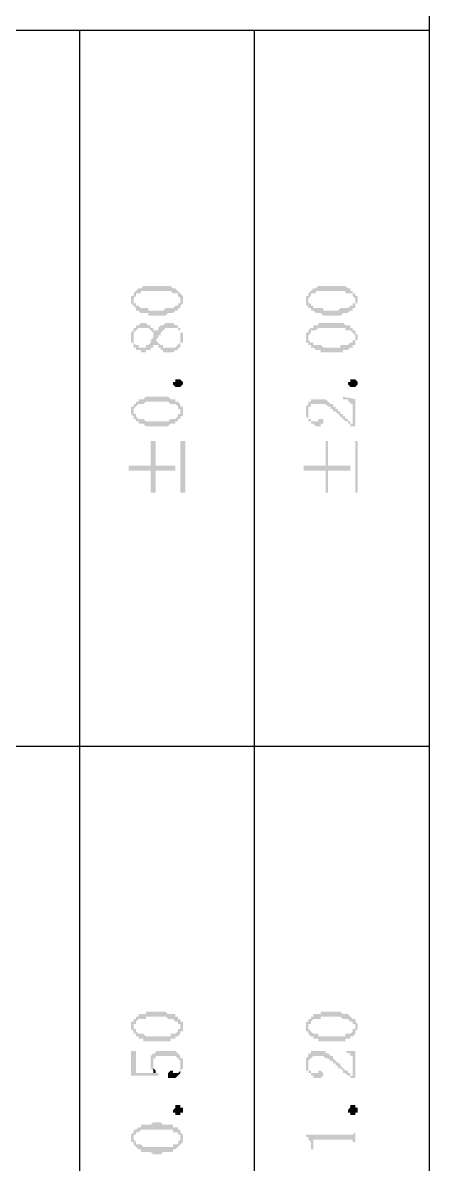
# Model space of a CAD drawing. Header units: millimetres. Extents: x 1167 to 2269, y 1197 to 1555.
# Drawn here: x 1421.36 to 1428.8, y 1356.03 to 1376.97 of the extents above; entities that cross this region are included whole.
import ezdxf

# ---------------------------------------------------------------- set-up
doc = ezdxf.new("R2010")
doc.units = ezdxf.units.MM

msp = doc.modelspace()

# ---------------------------------------------------------------- hatches: boundary and pattern name
at = {"transparency": 33554559}
for points in [[(1423.33951, 1371.8707), (1423.33951, 1371.82557), (1423.38464, 1371.78044), (1423.38464, 1371.8707), (1423.38464, 1371.91583), (1423.38464, 1371.91583), (1423.42977, 1371.96096), (1423.42977, 1372.0061), (1423.52004, 1372.0061), (1423.52004, 1372.05123), (1424.06163, 1372.05123), (1424.10676, 1372.0061), (1424.19702, 1372.0061), (1424.19702, 1371.96096), (1424.19702, 1371.96096), (1424.24215, 1371.91583), (1424.24215, 1371.8707), (1424.24215, 1372.0061), (1424.24215, 1372.0061), (1424.19702, 1372.05123), (1424.19702, 1372.05123), (1424.15189, 1372.09636), (1424.10676, 1372.09636), (1424.06163, 1372.14149), (1423.56517, 1372.14149), (1423.52004, 1372.09636), (1423.47491, 1372.09636), (1423.42977, 1372.05123), (1423.42977, 1372.05123), (1423.38464, 1372.0061), (1423.38464, 1371.96096), (1423.33951, 1371.96096), (1423.33951, 1371.91583), (1423.33951, 1371.91583)], [(1426.54389, 1371.8707), (1426.54389, 1371.78044), (1426.58903, 1371.78044), (1426.58903, 1371.8707), (1426.58903, 1371.91583), (1426.58903, 1371.91583), (1426.63416, 1371.96096), (1426.63416, 1372.0061), (1426.72442, 1372.0061), (1426.72442, 1372.05123), (1427.26601, 1372.05123), (1427.26601, 1372.0061), (1427.40141, 1372.0061), (1427.40141, 1371.96096), (1427.40141, 1371.96096), (1427.44654, 1371.91583), (1427.44654, 1371.8707), (1427.44654, 1372.0061), (1427.40141, 1372.0061), (1427.40141, 1372.05123), (1427.35627, 1372.05123), (1427.35627, 1372.09636), (1427.31114, 1372.09636), (1427.26601, 1372.14149), (1426.76956, 1372.14149), (1426.72442, 1372.09636), (1426.67929, 1372.09636), (1426.63416, 1372.05123), (1426.63416, 1372.05123), (1426.58903, 1372.0061), (1426.58903, 1371.96096), (1426.54389, 1371.96096), (1426.54389, 1371.91583), (1426.54389, 1371.91583)], [(1423.38464, 1371.78044), (1423.42977, 1371.7353), (1423.42977, 1371.69017), (1423.47491, 1371.69017), (1423.52004, 1371.64504), (1423.65544, 1371.64504), (1423.65544, 1371.59991), (1423.97136, 1371.59991), (1424.01649, 1371.64504), (1424.10676, 1371.64504), (1424.15189, 1371.69017), (1424.19702, 1371.69017), (1424.19702, 1371.7353), (1424.24215, 1371.7353), (1424.24215, 1371.78044), (1424.24215, 1371.78044), (1424.28729, 1371.82557), (1424.28729, 1371.8707), (1424.28729, 1371.91583), (1424.28729, 1371.96096), (1424.28729, 1371.96096), (1424.24215, 1372.0061), (1424.24215, 1371.8707), (1424.24215, 1371.82557), (1424.19702, 1371.82557), (1424.19702, 1371.78044), (1424.15189, 1371.78044), (1424.10676, 1371.7353), (1423.97136, 1371.7353), (1423.92623, 1371.69017), (1423.65544, 1371.69017), (1423.65544, 1371.7353), (1423.52004, 1371.7353), (1423.47491, 1371.78044), (1423.42977, 1371.78044), (1423.42977, 1371.82557), (1423.38464, 1371.82557), (1423.38464, 1371.8707), (1423.38464, 1371.8707)], [(1426.58903, 1371.78044), (1426.58903, 1371.7353), (1426.63416, 1371.7353), (1426.63416, 1371.69017), (1426.67929, 1371.69017), (1426.72442, 1371.64504), (1426.81469, 1371.64504), (1426.85982, 1371.59991), (1427.17575, 1371.59991), (1427.22088, 1371.64504), (1427.31114, 1371.64504), (1427.35627, 1371.69017), (1427.40141, 1371.69017), (1427.40141, 1371.7353), (1427.44654, 1371.7353), (1427.44654, 1371.78044), (1427.44654, 1371.82557), (1427.49167, 1371.82557), (1427.49167, 1371.8707), (1427.49167, 1371.91583), (1427.49167, 1371.96096), (1427.44654, 1371.96096), (1427.44654, 1372.0061), (1427.44654, 1371.8707), (1427.44654, 1371.82557), (1427.40141, 1371.82557), (1427.40141, 1371.78044), (1427.35627, 1371.78044), (1427.31114, 1371.7353), (1427.17575, 1371.7353), (1427.13061, 1371.69017), (1426.85982, 1371.69017), (1426.85982, 1371.7353), (1426.67929, 1371.7353), (1426.67929, 1371.78044), (1426.63416, 1371.78044), (1426.63416, 1371.82557), (1426.58903, 1371.82557), (1426.58903, 1371.8707), (1426.58903, 1371.8707)], [(1423.33951, 1371.19372), (1423.33951, 1371.10345), (1423.38464, 1371.10345), (1423.38464, 1371.05832), (1423.38464, 1371.01319), (1423.42977, 1371.01319), (1423.42977, 1370.96806), (1423.52004, 1370.96806), (1423.52004, 1370.92292), (1423.6103, 1370.92292), (1423.6103, 1370.96806), (1423.70057, 1370.96806), (1423.70057, 1371.01319), (1423.7457, 1371.01319), (1423.7457, 1371.05832), (1423.79083, 1371.05832), (1423.79083, 1371.10345), (1423.79083, 1371.05832), (1423.79083, 1371.14858), (1423.79083, 1371.14858), (1423.83596, 1371.19372), (1423.83596, 1371.23885), (1423.8811, 1371.23885), (1423.8811, 1371.28398), (1423.8811, 1371.28398), (1423.92623, 1371.32911), (1423.92623, 1371.32911), (1423.97136, 1371.37425), (1424.19702, 1371.37425), (1424.19702, 1371.32911), (1424.24215, 1371.32911), (1424.24215, 1371.23885), (1424.24215, 1371.05832), (1424.24215, 1371.10345), (1424.28729, 1371.10345), (1424.28729, 1371.14858), (1424.28729, 1371.23885), (1424.28729, 1371.28398), (1424.24215, 1371.28398), (1424.24215, 1371.32911), (1424.24215, 1371.37425), (1424.19702, 1371.37425), (1424.19702, 1371.41938), (1424.15189, 1371.41938), (1424.10676, 1371.46451), (1423.97136, 1371.46451), (1423.92623, 1371.41938), (1423.8811, 1371.41938), (1423.83596, 1371.37425), (1423.83596, 1371.32911), (1423.79083, 1371.32911), (1423.79083, 1371.28398), (1423.79083, 1371.32911), (1423.7457, 1371.23885), (1423.7457, 1371.19372), (1423.7457, 1371.19372), (1423.70057, 1371.14858), (1423.70057, 1371.10345), (1423.70057, 1371.10345), (1423.65544, 1371.05832), (1423.6103, 1371.05832), (1423.6103, 1371.01319), (1423.47491, 1371.01319), (1423.47491, 1371.05832), (1423.42977, 1371.05832), (1423.38464, 1371.10345), (1423.38464, 1371.14858), (1423.38464, 1371.32911), (1423.38464, 1371.32911), (1423.33951, 1371.28398), (1423.33951, 1371.23885), (1423.33951, 1371.23885)], [(1423.38464, 1371.32911), (1423.38464, 1371.19372), (1423.38464, 1371.23885), (1423.38464, 1371.28398), (1423.38464, 1371.28398), (1423.42977, 1371.32911), (1423.42977, 1371.32911), (1423.47491, 1371.37425), (1423.65544, 1371.37425), (1423.70057, 1371.32911), (1423.70057, 1371.32911), (1423.7457, 1371.28398), (1423.7457, 1371.23885), (1423.79083, 1371.32911), (1423.7457, 1371.32911), (1423.7457, 1371.37425), (1423.70057, 1371.37425), (1423.70057, 1371.41938), (1423.65544, 1371.41938), (1423.6103, 1371.46451), (1423.52004, 1371.46451), (1423.47491, 1371.41938), (1423.42977, 1371.41938), (1423.42977, 1371.37425), (1423.38464, 1371.37425)], [(1426.54389, 1371.19372), (1426.54389, 1371.14858), (1426.54389, 1371.10345), (1426.58903, 1371.10345), (1426.58903, 1371.05832), (1426.58903, 1371.19372), (1426.58903, 1371.23885), (1426.58903, 1371.23885), (1426.63416, 1371.28398), (1426.63416, 1371.32911), (1426.72442, 1371.32911), (1426.76956, 1371.37425), (1427.26601, 1371.37425), (1427.26601, 1371.32911), (1427.35627, 1371.32911), (1427.40141, 1371.28398), (1427.40141, 1371.28398), (1427.44654, 1371.23885), (1427.44654, 1371.19372), (1427.44654, 1371.32911), (1427.40141, 1371.32911), (1427.40141, 1371.37425), (1427.35627, 1371.37425), (1427.35627, 1371.41938), (1427.26601, 1371.41938), (1427.22088, 1371.46451), (1426.76956, 1371.46451), (1426.76956, 1371.41938), (1426.67929, 1371.41938), (1426.67929, 1371.37425), (1426.63416, 1371.37425), (1426.58903, 1371.32911), (1426.58903, 1371.28398), (1426.54389, 1371.28398), (1426.54389, 1371.23885), (1426.54389, 1371.23885)], [(1426.58903, 1371.05832), (1426.63416, 1371.05832), (1426.63416, 1371.01319), (1426.67929, 1371.01319), (1426.72442, 1370.96806), (1426.81469, 1370.96806), (1426.81469, 1370.92292), (1427.22088, 1370.92292), (1427.22088, 1370.96806), (1427.31114, 1370.96806), (1427.35627, 1371.01319), (1427.40141, 1371.01319), (1427.40141, 1371.05832), (1427.44654, 1371.05832), (1427.44654, 1371.10345), (1427.44654, 1371.14858), (1427.49167, 1371.14858), (1427.49167, 1371.19372), (1427.49167, 1371.23885), (1427.49167, 1371.23885), (1427.44654, 1371.28398), (1427.44654, 1371.32911), (1427.44654, 1371.19372), (1427.44654, 1371.14858), (1427.40141, 1371.14858), (1427.40141, 1371.10345), (1427.35627, 1371.10345), (1427.31114, 1371.05832), (1427.17575, 1371.05832), (1427.17575, 1371.01319), (1426.85982, 1371.01319), (1426.81469, 1371.05832), (1426.67929, 1371.05832), (1426.67929, 1371.10345), (1426.63416, 1371.10345), (1426.58903, 1371.14858), (1426.58903, 1371.19372), (1426.58903, 1371.19372)], [(1423.79083, 1371.05832), (1423.83596, 1371.05832), (1423.83596, 1371.01319), (1423.8811, 1371.01319), (1423.8811, 1370.96806), (1423.92623, 1370.96806), (1423.92623, 1370.92292), (1424.10676, 1370.92292), (1424.15189, 1370.96806), (1424.19702, 1370.96806), (1424.19702, 1371.01319), (1424.24215, 1371.01319), (1424.24215, 1371.05832), (1424.24215, 1371.19372), (1424.24215, 1371.10345), (1424.24215, 1371.10345), (1424.19702, 1371.05832), (1424.19702, 1371.05832), (1424.15189, 1371.01319), (1423.92623, 1371.01319), (1423.92623, 1371.05832), (1423.8811, 1371.05832), (1423.83596, 1371.10345), (1423.83596, 1371.10345), (1423.79083, 1371.14858)], [(1424.28729, 1370.33621), (1424.28729, 1370.33621), (1424.24215, 1370.29107), (1424.15189, 1370.29107), (1424.10676, 1370.33621), (1424.10676, 1370.38134), (1424.15189, 1370.38134), (1424.15189, 1370.42647), (1424.24215, 1370.42647), (1424.28729, 1370.38134), (1424.28729, 1370.33621)], [(1427.49167, 1370.33621), (1427.49167, 1370.33621), (1427.44654, 1370.29107), (1427.35627, 1370.29107), (1427.31114, 1370.33621), (1427.31114, 1370.38134), (1427.35627, 1370.38134), (1427.35627, 1370.42647), (1427.44654, 1370.42647), (1427.49167, 1370.38134), (1427.49167, 1370.33621)], [(1423.33951, 1369.83975), (1423.33951, 1369.79462), (1423.33951, 1369.79462), (1423.38464, 1369.74949), (1423.38464, 1369.70436), (1423.38464, 1369.83975), (1423.38464, 1369.88488), (1423.38464, 1369.88488), (1423.42977, 1369.93002), (1423.42977, 1369.93002), (1423.47491, 1369.97515), (1423.56517, 1369.97515), (1423.6103, 1370.02028), (1424.01649, 1370.02028), (1424.06163, 1369.97515), (1424.15189, 1369.97515), (1424.19702, 1369.93002), (1424.19702, 1369.88488), (1424.24215, 1369.88488), (1424.24215, 1369.83975), (1424.24215, 1369.97515), (1424.24215, 1369.97515), (1424.19702, 1370.02028), (1424.15189, 1370.02028), (1424.15189, 1370.06541), (1424.06163, 1370.06541), (1424.01649, 1370.11054), (1423.6103, 1370.11054), (1423.56517, 1370.06541), (1423.47491, 1370.06541), (1423.47491, 1370.02028), (1423.42977, 1370.02028), (1423.42977, 1369.97515), (1423.38464, 1369.97515), (1423.38464, 1369.93002), (1423.33951, 1369.93002), (1423.33951, 1369.88488), (1423.33951, 1369.88488)], [(1426.54389, 1369.83975), (1426.54389, 1369.79462), (1426.54389, 1369.74949), (1426.54389, 1369.74949), (1426.58903, 1369.70436), (1426.58903, 1369.83975), (1426.58903, 1369.93002), (1426.63416, 1369.93002), (1426.63416, 1369.97515), (1426.90495, 1369.97515), (1426.95008, 1369.93002), (1426.99522, 1369.93002), (1426.99522, 1369.88488), (1427.04035, 1369.88488), (1427.04035, 1369.83975), (1427.08548, 1369.83975), (1427.13061, 1369.79462), (1427.13061, 1369.79462), (1427.17575, 1369.74949), (1427.17575, 1369.74949), (1427.22088, 1369.70436), (1427.22088, 1369.70436), (1427.26601, 1369.65922), (1427.31114, 1369.65922), (1427.31114, 1369.61409), (1427.35627, 1369.61409), (1427.35627, 1369.56896), (1427.40141, 1369.56896), (1427.40141, 1369.61409), (1427.35627, 1369.61409), (1427.35627, 1369.65922), (1427.31114, 1369.65922), (1427.31114, 1369.70436), (1427.26601, 1369.70436), (1427.26601, 1369.74949), (1427.22088, 1369.74949), (1427.22088, 1369.79462), (1427.17575, 1369.79462), (1427.17575, 1369.83975), (1427.13061, 1369.83975), (1427.13061, 1369.88488), (1427.08548, 1369.88488), (1427.08548, 1369.93002), (1427.04035, 1369.93002), (1427.04035, 1369.97515), (1426.99522, 1369.97515), (1426.95008, 1370.02028), (1426.95008, 1370.02028), (1426.90495, 1370.06541), (1426.63416, 1370.06541), (1426.63416, 1370.02028), (1426.58903, 1370.02028), (1426.58903, 1369.97515), (1426.58903, 1369.97515), (1426.54389, 1369.93002), (1426.54389, 1369.88488), (1426.54389, 1369.88488)], [(1427.22088, 1370.11054), (1427.22088, 1370.06541), (1427.31114, 1370.06541), (1427.31114, 1370.02028), (1427.35627, 1370.02028), (1427.35627, 1369.97515), (1427.40141, 1369.97515), (1427.40141, 1369.56896), (1427.44654, 1369.56896), (1427.44654, 1370.06541)], [(1423.38464, 1369.70436), (1423.42977, 1369.70436), (1423.42977, 1369.65922), (1423.47491, 1369.65922), (1423.47491, 1369.61409), (1423.56517, 1369.61409), (1423.6103, 1369.56896), (1424.01649, 1369.56896), (1424.06163, 1369.61409), (1424.15189, 1369.61409), (1424.15189, 1369.65922), (1424.19702, 1369.65922), (1424.19702, 1369.70436), (1424.24215, 1369.70436), (1424.24215, 1369.74949), (1424.28729, 1369.74949), (1424.28729, 1369.79462), (1424.28729, 1369.83975), (1424.28729, 1369.88488), (1424.28729, 1369.93002), (1424.24215, 1369.93002), (1424.24215, 1369.97515), (1424.24215, 1369.83975), (1424.24215, 1369.79462), (1424.19702, 1369.79462), (1424.19702, 1369.74949), (1424.19702, 1369.74949), (1424.15189, 1369.70436), (1424.06163, 1369.70436), (1424.01649, 1369.65922), (1423.6103, 1369.65922), (1423.56517, 1369.70436), (1423.47491, 1369.70436), (1423.42977, 1369.74949), (1423.42977, 1369.79462), (1423.38464, 1369.79462), (1423.38464, 1369.83975), (1423.38464, 1369.83975)], [(1426.58903, 1369.70436), (1426.58903, 1369.65922), (1426.63416, 1369.65922), (1426.63416, 1369.61409), (1426.67929, 1369.61409), (1426.72442, 1369.56896), (1426.81469, 1369.56896), (1426.81469, 1369.61409), (1426.85982, 1369.61409), (1426.85982, 1369.65922), (1426.85982, 1369.70436), (1426.76956, 1369.70436), (1426.76956, 1369.65922), (1426.63416, 1369.65922), (1426.63416, 1369.70436), (1426.58903, 1369.70436), (1426.58903, 1369.74949), (1426.58903, 1369.83975)], [(1423.29438, 1368.84684), (1423.29438, 1368.75658), (1423.70057, 1368.75658), (1423.70057, 1368.35039), (1423.79083, 1368.35039), (1423.79083, 1368.75658), (1424.15189, 1368.75658), (1424.15189, 1368.84684), (1423.79083, 1368.84684), (1423.79083, 1369.29817), (1423.70057, 1369.29817), (1423.70057, 1368.84684)], [(1424.33242, 1368.35039), (1424.33242, 1369.29817), (1424.24215, 1369.29817), (1424.24215, 1368.35039)], [(1426.49876, 1368.84684), (1426.49876, 1368.75658), (1426.90495, 1368.75658), (1426.90495, 1368.35039), (1426.95008, 1368.35039), (1426.95008, 1368.75658), (1427.35627, 1368.75658), (1427.35627, 1368.84684), (1426.95008, 1368.84684), (1426.95008, 1369.29817), (1426.90495, 1369.29817), (1426.90495, 1368.84684)], [(1427.49167, 1368.35039), (1427.49167, 1369.29817), (1427.44654, 1369.29817), (1427.44654, 1368.35039)], [(1423.33951, 1358.55671), (1423.33951, 1358.51158), (1423.33951, 1358.51158), (1423.38464, 1358.46644), (1423.38464, 1358.42131), (1423.38464, 1358.55671), (1423.38464, 1358.60184), (1423.42977, 1358.60184), (1423.42977, 1358.64697), (1423.42977, 1358.64697), (1423.47491, 1358.69211), (1423.6103, 1358.69211), (1423.6103, 1358.73724), (1423.97136, 1358.73724), (1424.01649, 1358.69211), (1424.10676, 1358.69211), (1424.15189, 1358.64697), (1424.19702, 1358.64697), (1424.19702, 1358.60184), (1424.24215, 1358.60184), (1424.24215, 1358.55671), (1424.24215, 1358.69211), (1424.19702, 1358.69211), (1424.19702, 1358.73724), (1424.15189, 1358.73724), (1424.15189, 1358.78237), (1424.01649, 1358.78237), (1423.97136, 1358.8275), (1423.6103, 1358.8275), (1423.6103, 1358.78237), (1423.47491, 1358.78237), (1423.47491, 1358.73724), (1423.42977, 1358.73724), (1423.42977, 1358.69211), (1423.38464, 1358.69211), (1423.38464, 1358.64697), (1423.33951, 1358.64697)], [(1423.38464, 1358.42131), (1423.42977, 1358.42131), (1423.42977, 1358.37618), (1423.47491, 1358.37618), (1423.47491, 1358.33105), (1423.56517, 1358.33105), (1423.56517, 1358.28592), (1424.06163, 1358.28592), (1424.06163, 1358.33105), (1424.15189, 1358.33105), (1424.15189, 1358.37618), (1424.19702, 1358.37618), (1424.24215, 1358.42131), (1424.24215, 1358.46644), (1424.28729, 1358.46644), (1424.28729, 1358.51158), (1424.28729, 1358.55671), (1424.28729, 1358.60184), (1424.28729, 1358.64697), (1424.24215, 1358.64697), (1424.24215, 1358.69211), (1424.24215, 1358.51158), (1424.19702, 1358.51158), (1424.19702, 1358.46644), (1424.19702, 1358.46644), (1424.15189, 1358.42131), (1424.06163, 1358.42131), (1424.06163, 1358.37618), (1423.6103, 1358.37618), (1423.56517, 1358.42131), (1423.47491, 1358.42131), (1423.42977, 1358.46644), (1423.42977, 1358.51158), (1423.38464, 1358.51158), (1423.38464, 1358.55671)], [(1426.54389, 1358.55671), (1426.54389, 1358.51158), (1426.54389, 1358.46644), (1426.58903, 1358.46644), (1426.58903, 1358.42131), (1426.58903, 1358.55671), (1426.58903, 1358.60184), (1426.63416, 1358.60184), (1426.63416, 1358.64697), (1426.63416, 1358.64697), (1426.67929, 1358.69211), (1426.81469, 1358.69211), (1426.81469, 1358.73724), (1427.17575, 1358.73724), (1427.22088, 1358.69211), (1427.31114, 1358.69211), (1427.35627, 1358.64697), (1427.40141, 1358.64697), (1427.40141, 1358.60184), (1427.44654, 1358.60184), (1427.44654, 1358.55671), (1427.44654, 1358.69211), (1427.40141, 1358.69211), (1427.35627, 1358.73724), (1427.35627, 1358.73724), (1427.31114, 1358.78237), (1427.22088, 1358.78237), (1427.17575, 1358.8275), (1426.81469, 1358.8275), (1426.81469, 1358.78237), (1426.67929, 1358.78237), (1426.67929, 1358.73724), (1426.63416, 1358.73724), (1426.63416, 1358.69211), (1426.58903, 1358.69211), (1426.58903, 1358.64697), (1426.54389, 1358.64697)], [(1426.58903, 1358.42131), (1426.58903, 1358.42131), (1426.63416, 1358.37618), (1426.67929, 1358.37618), (1426.67929, 1358.33105), (1426.76956, 1358.33105), (1426.76956, 1358.28592), (1427.26601, 1358.28592), (1427.26601, 1358.33105), (1427.35627, 1358.33105), (1427.35627, 1358.37618), (1427.40141, 1358.37618), (1427.44654, 1358.42131), (1427.44654, 1358.46644), (1427.44654, 1358.46644), (1427.49167, 1358.51158), (1427.49167, 1358.55671), (1427.49167, 1358.60184), (1427.49167, 1358.60184), (1427.44654, 1358.64697), (1427.44654, 1358.69211), (1427.44654, 1358.51158), (1427.40141, 1358.51158), (1427.40141, 1358.46644), (1427.40141, 1358.46644), (1427.35627, 1358.42131), (1427.26601, 1358.42131), (1427.26601, 1358.37618), (1426.76956, 1358.37618), (1426.76956, 1358.42131), (1426.67929, 1358.42131), (1426.63416, 1358.46644), (1426.63416, 1358.46644), (1426.58903, 1358.51158), (1426.58903, 1358.55671)], [(1423.33951, 1358.10539), (1423.33951, 1357.65407), (1423.83596, 1357.65407), (1423.83596, 1357.6992), (1423.42977, 1357.6992), (1423.42977, 1358.10539)], [(1423.70057, 1357.87973), (1423.70057, 1357.83459), (1423.70057, 1357.78946), (1423.70057, 1357.78946), (1423.7457, 1357.74433), (1423.7457, 1357.87973), (1423.7457, 1357.92486), (1423.7457, 1357.96999), (1423.79083, 1357.96999), (1423.79083, 1358.01512), (1424.15189, 1358.01512), (1424.19702, 1357.96999), (1424.19702, 1357.96999), (1424.24215, 1357.92486), (1424.24215, 1357.74433), (1424.24215, 1357.74433), (1424.28729, 1357.78946), (1424.28729, 1357.83459), (1424.28729, 1357.92486), (1424.28729, 1357.96999), (1424.24215, 1357.96999), (1424.24215, 1358.01512), (1424.24215, 1358.01512), (1424.19702, 1358.06025), (1424.19702, 1358.06025), (1424.15189, 1358.10539), (1423.79083, 1358.10539), (1423.79083, 1358.06025), (1423.7457, 1358.06025), (1423.70057, 1358.01512), (1423.70057, 1357.96999), (1423.70057, 1357.92486)], [(1426.54389, 1357.87973), (1426.54389, 1357.83459), (1426.54389, 1357.74433), (1426.58903, 1357.74433), (1426.58903, 1357.87973), (1426.58903, 1357.92486), (1426.58903, 1357.92486), (1426.63416, 1357.96999), (1426.63416, 1357.96999), (1426.67929, 1358.01512), (1426.85982, 1358.01512), (1426.90495, 1357.96999), (1426.95008, 1357.96999), (1426.99522, 1357.92486), (1427.04035, 1357.92486), (1427.04035, 1357.87973), (1427.08548, 1357.87973), (1427.08548, 1357.83459), (1427.13061, 1357.83459), (1427.13061, 1357.78946), (1427.17575, 1357.78946), (1427.22088, 1357.74433), (1427.22088, 1357.6992), (1427.26601, 1357.6992), (1427.31114, 1357.65407), (1427.35627, 1357.65407), (1427.35627, 1357.60893), (1427.40141, 1357.60893), (1427.40141, 1357.65407), (1427.35627, 1357.65407), (1427.35627, 1357.6992), (1427.31114, 1357.6992), (1427.31114, 1357.74433), (1427.26601, 1357.74433), (1427.22088, 1357.78946), (1427.22088, 1357.78946), (1427.17575, 1357.83459), (1427.17575, 1357.87973), (1427.13061, 1357.87973), (1427.08548, 1357.92486), (1427.08548, 1357.92486), (1427.04035, 1357.96999), (1427.04035, 1358.01512), (1426.99522, 1358.01512), (1426.95008, 1358.06025), (1426.90495, 1358.06025), (1426.90495, 1358.10539), (1426.63416, 1358.10539), (1426.63416, 1358.06025), (1426.58903, 1358.06025), (1426.58903, 1358.01512), (1426.58903, 1358.01512), (1426.54389, 1357.96999)], [(1427.22088, 1358.10539), (1427.26601, 1358.10539), (1427.31114, 1358.06025), (1427.35627, 1358.06025), (1427.35627, 1358.01512), (1427.40141, 1358.01512), (1427.40141, 1357.60893), (1427.44654, 1357.60893), (1427.44654, 1358.10539)], [(1423.7457, 1357.74433), (1423.7457, 1357.6992), (1423.79083, 1357.6992), (1423.79083, 1357.74433), (1423.79083, 1357.74433), (1423.7457, 1357.78946), (1423.7457, 1357.83459), (1423.7457, 1357.87973)], [(1424.01649, 1357.65407), (1424.01649, 1357.60893), (1424.15189, 1357.60893), (1424.19702, 1357.65407), (1424.19702, 1357.65407), (1424.24215, 1357.6992), (1424.24215, 1357.83459), (1424.24215, 1357.78946), (1424.24215, 1357.74433), (1424.24215, 1357.74433), (1424.19702, 1357.6992), (1424.10676, 1357.6992), (1424.10676, 1357.74433), (1424.06163, 1357.74433), (1424.01649, 1357.6992), (1424.01649, 1357.6992)], [(1426.58903, 1357.74433), (1426.58903, 1357.6992), (1426.63416, 1357.6992), (1426.63416, 1357.65407), (1426.67929, 1357.65407), (1426.67929, 1357.60893), (1426.81469, 1357.60893), (1426.85982, 1357.65407), (1426.85982, 1357.6992), (1426.85982, 1357.6992), (1426.81469, 1357.74433), (1426.76956, 1357.74433), (1426.76956, 1357.6992), (1426.63416, 1357.6992), (1426.63416, 1357.74433), (1426.58903, 1357.74433), (1426.58903, 1357.78946), (1426.58903, 1357.83459), (1426.58903, 1357.83459)], [(1424.28729, 1357.02221), (1424.28729, 1356.97708), (1424.24215, 1356.97708), (1424.24215, 1356.93195), (1424.15189, 1356.93195), (1424.15189, 1356.97708), (1424.10676, 1356.97708), (1424.10676, 1357.02221), (1424.10676, 1357.02221), (1424.15189, 1357.06735), (1424.15189, 1357.11248), (1424.24215, 1357.11248), (1424.24215, 1357.06735), (1424.28729, 1357.06735), (1424.28729, 1357.02221)], [(1427.49167, 1357.02221), (1427.49167, 1356.97708), (1427.44654, 1356.97708), (1427.44654, 1356.93195), (1427.35627, 1356.93195), (1427.35627, 1356.97708), (1427.31114, 1356.97708), (1427.31114, 1357.02221), (1427.31114, 1357.02221), (1427.35627, 1357.06735), (1427.35627, 1357.11248), (1427.44654, 1357.11248), (1427.44654, 1357.06735), (1427.49167, 1357.06735), (1427.49167, 1357.02221)], [(1423.33951, 1356.52576), (1423.33951, 1356.48063), (1423.33951, 1356.4355), (1423.38464, 1356.4355), (1423.38464, 1356.39036), (1423.38464, 1356.52576), (1423.38464, 1356.57089), (1423.42977, 1356.57089), (1423.42977, 1356.61603), (1423.47491, 1356.61603), (1423.52004, 1356.66116), (1424.10676, 1356.66116), (1424.10676, 1356.61603), (1424.19702, 1356.61603), (1424.19702, 1356.57089), (1424.24215, 1356.57089), (1424.24215, 1356.52576), (1424.24215, 1356.66116), (1424.19702, 1356.66116), (1424.19702, 1356.70629), (1424.10676, 1356.70629), (1424.10676, 1356.75142), (1423.92623, 1356.75142), (1423.8811, 1356.79655), (1423.7457, 1356.79655), (1423.70057, 1356.75142), (1423.52004, 1356.75142), (1423.52004, 1356.70629), (1423.47491, 1356.70629), (1423.42977, 1356.66116), (1423.38464, 1356.66116), (1423.38464, 1356.61603), (1423.38464, 1356.61603), (1423.33951, 1356.57089)], [(1423.38464, 1356.39036), (1423.42977, 1356.34523), (1423.42977, 1356.34523), (1423.47491, 1356.3001), (1423.52004, 1356.3001), (1423.52004, 1356.25497), (1423.70057, 1356.25497), (1423.7457, 1356.20984), (1423.8811, 1356.20984), (1423.92623, 1356.25497), (1424.10676, 1356.25497), (1424.10676, 1356.3001), (1424.15189, 1356.3001), (1424.19702, 1356.34523), (1424.19702, 1356.34523), (1424.24215, 1356.39036), (1424.24215, 1356.39036), (1424.28729, 1356.4355), (1424.28729, 1356.52576), (1424.28729, 1356.57089), (1424.28729, 1356.57089), (1424.24215, 1356.61603), (1424.24215, 1356.48063), (1424.24215, 1356.48063), (1424.19702, 1356.4355), (1424.19702, 1356.39036), (1424.10676, 1356.39036), (1424.10676, 1356.34523), (1423.56517, 1356.34523), (1423.52004, 1356.39036), (1423.42977, 1356.39036), (1423.42977, 1356.4355), (1423.42977, 1356.4355), (1423.38464, 1356.48063), (1423.38464, 1356.52576)], [(1426.54389, 1356.57089), (1426.54389, 1356.52576), (1426.58903, 1356.52576), (1426.58903, 1356.48063), (1426.58903, 1356.48063), (1426.63416, 1356.4355), (1426.63416, 1356.3001), (1426.67929, 1356.3001), (1426.67929, 1356.4355), (1426.67929, 1356.48063), (1427.40141, 1356.48063), (1427.40141, 1356.4355), (1427.44654, 1356.4355), (1427.44654, 1356.3001), (1427.44654, 1356.70629), (1427.44654, 1356.61603), (1427.44654, 1356.61603), (1427.40141, 1356.57089), (1427.35627, 1356.57089)]]:
    msp.add_hatch(color=256, dxfattribs=at).paths.add_polyline_path(points)

# ---------------------------------------------------------------- linework, layer by layer
for points in [[(1428.8005, 1549.22789), (1428.8005, 1262.48694)], [(1415.98297, 1376.83524), (1428.8005, 1376.83524)], [(1422.39173, 1376.83524), (1422.39173, 1283.81783)], [(1425.59612, 1376.83524), (1425.59612, 1283.81783)], [(1415.98297, 1363.70178), (1428.8005, 1363.70178)]]:
    msp.add_lwpolyline(points)

doc.saveas('drawing.dxf')
